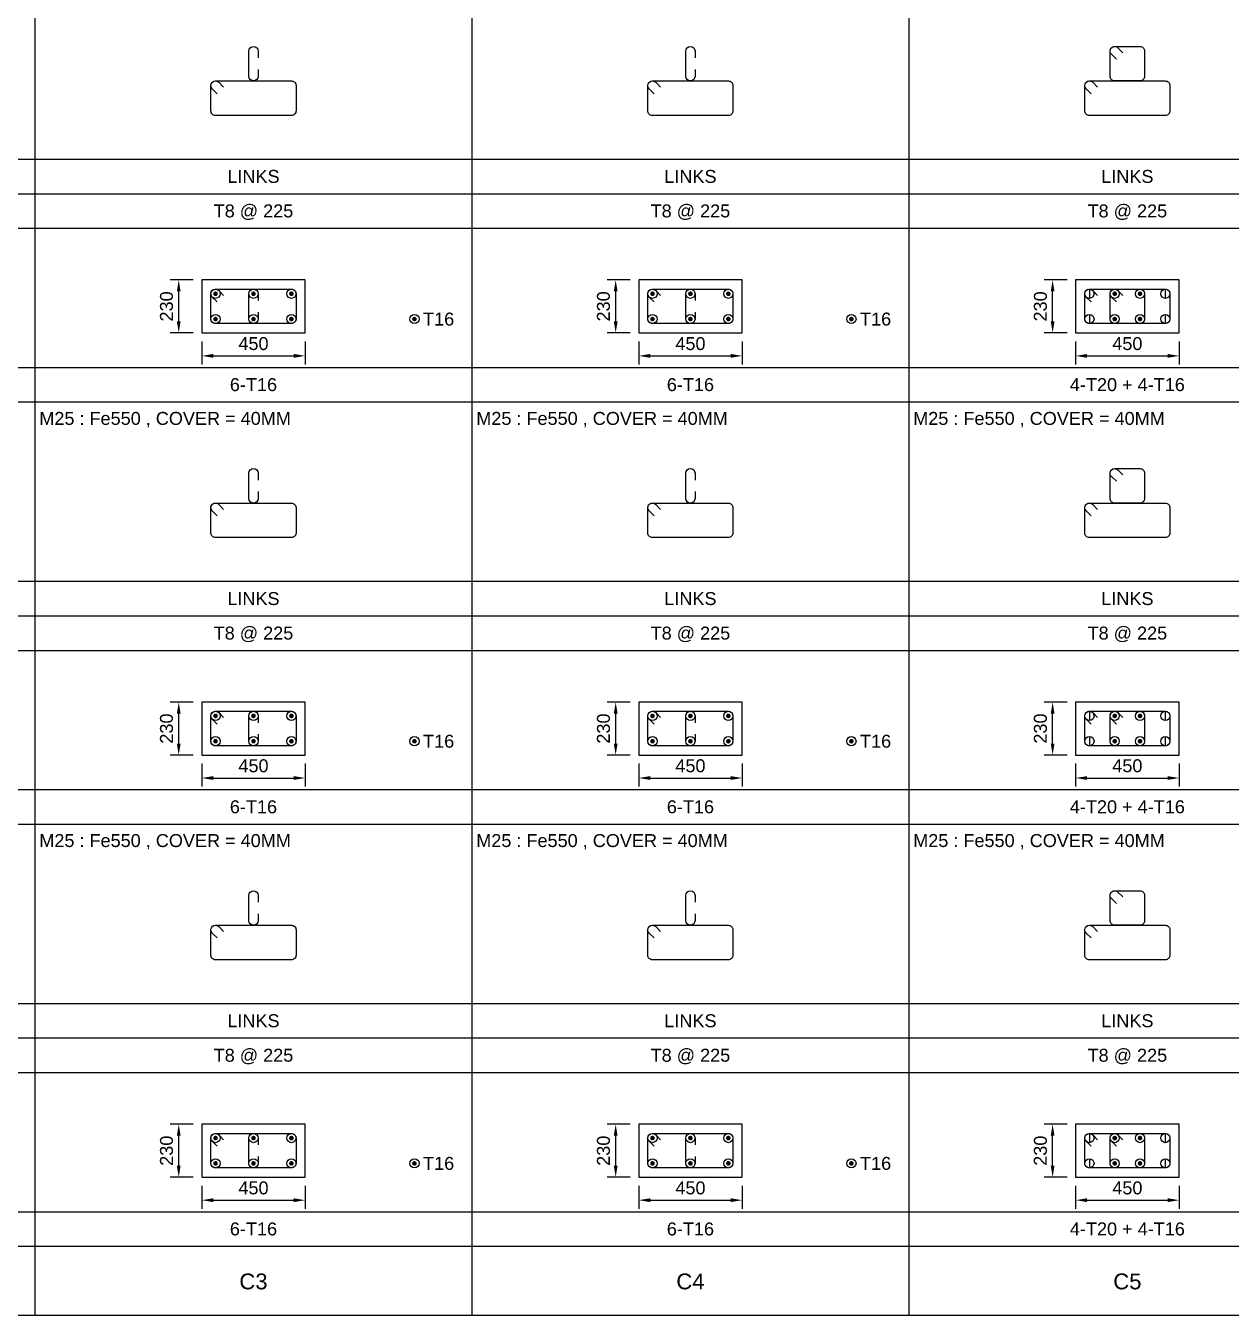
# Model space of a CAD drawing. Header units: inches. Extents: x 0 to 82000, y -1868 to 45240.
# Drawn here: x 21040 to 42006, y 0 to 22419 of the extents above; entities that cross this region are included whole.
import ezdxf
from ezdxf.enums import TextEntityAlignment as Align

# ---------------------------------------------------------------- set-up
doc = ezdxf.new("R2010")
doc.units = ezdxf.units.IN
doc.header["$MEASUREMENT"] = 0
for name, color, linetype in [('Concrete Line', 2, 'Continuous'), ('Dim', 31, 'Continuous'), ('Link', 225, 'Continuous'), ('Reinforcement', 130, 'Continuous'), ('Schedule Border', 60, 'Continuous'), ('Schedule Header', 4, 'Continuous'), ('Schedule Line', 60, 'Continuous'), ('Text', 31, 'Continuous')]:
    doc.layers.add(name, color=color, linetype=linetype)
doc.styles.add('SC-COL1', font='SansSerif')
doc.styles.add('SC-COL2', font='SansSerif')
doc.dimstyles.new('ColumnSch', dxfattribs={"dimtxt": 225, "dimasz": 200, "dimexe": 150, "dimexo": 150, "dimgap": 100, "dimtad": 1, "dimtoh": 1, "dimdec": 4, "dimlfac": 0.25, "dimzin": 0, "dimdsep": 46, "dimtxsty": 'SC-COL2', "dimcen": 0.09, "dimclrd": 8, "dimclre": 8, "dimclrt": 31, "dimadec": 0, "dimazin": 0, "dimtfac": 1, "dimtdec": 0, "dimtix": 1, "dimtofl": 0, "dimtmove": 0, "dimatfit": 3, "dimfxl": 1, "dimtolj": 1, "dimtzin": 0, "dimarcsym": 0})

# ---------------------------------------------------------------- blocks, each defined once
blk = doc.blocks.new('*D16')
at = {"color": 8, "linetype": 'ByBlock', "lineweight": -2}
for p, q in [((24100, 2250), (24100, 1850)), ((25900, 2250), (25900, 1850)), ((24300, 2000), (25700, 2000))]:
    blk.add_line(p, q, dxfattribs=at)
at = {"color": 8}
for points in [[(24100, 2000), (24300, 2033), (24300, 1967)], [(25900, 2000), (25700, 1967), (25700, 2033)]]:
    blk.add_solid(points, dxfattribs=at)
at = {"layer": 'DEFPOINTS', "color": 31}
for p in [(24100, 2400), (25900, 2400), (24100, 2000)]:
    blk.add_point(p, dxfattribs=at)
at = {"color": 31, "insert": (25000, 2212), "char_height": 225, "attachment_point": 5, "style": 'SC-COL2'}
blk.add_mtext('\\A1;450', dxfattribs=at)
blk = doc.blocks.new('*D17')
at = {"color": 8, "linetype": 'ByBlock', "lineweight": -2}
for p, q in [((23950, 3320), (23550, 3320)), ((23700, 2600), (23700, 3120)), ((23950, 2400), (23550, 2400))]:
    blk.add_line(p, q, dxfattribs=at)
at = {"color": 8}
for points in [[(23700, 3320), (23733, 3120), (23667, 3120)], [(23700, 2400), (23667, 2600), (23733, 2600)]]:
    blk.add_solid(points, dxfattribs=at)
at = {"layer": 'DEFPOINTS', "color": 31}
for p in [(24100, 3320), (23700, 2400), (24100, 2400)]:
    blk.add_point(p, dxfattribs=at)
at = {"color": 31, "insert": (23488, 2860), "char_height": 225, "attachment_point": 5, "rotation": 90, "style": 'SC-COL2'}
blk.add_mtext('\\A1;230', dxfattribs=at)
blk = doc.blocks.new('*D18')
at = {"color": 8, "linetype": 'ByBlock', "lineweight": -2}
for p, q in [((24100, 9590), (24100, 9190)), ((25900, 9590), (25900, 9190)), ((24300, 9340), (25700, 9340))]:
    blk.add_line(p, q, dxfattribs=at)
at = {"color": 8}
for points in [[(24100, 9340), (24300, 9373), (24300, 9307)], [(25900, 9340), (25700, 9307), (25700, 9373)]]:
    blk.add_solid(points, dxfattribs=at)
at = {"layer": 'DEFPOINTS', "color": 31}
for p in [(24100, 9740), (25900, 9740), (24100, 9340)]:
    blk.add_point(p, dxfattribs=at)
at = {"color": 31, "insert": (25000, 9552), "char_height": 225, "attachment_point": 5, "style": 'SC-COL2'}
blk.add_mtext('\\A1;450', dxfattribs=at)
blk = doc.blocks.new('*D19')
at = {"color": 8, "linetype": 'ByBlock', "lineweight": -2}
for p, q in [((23950, 10660), (23550, 10660)), ((23700, 9940), (23700, 10460)), ((23950, 9740), (23550, 9740))]:
    blk.add_line(p, q, dxfattribs=at)
at = {"color": 8}
for points in [[(23700, 10660), (23733, 10460), (23667, 10460)], [(23700, 9740), (23667, 9940), (23733, 9940)]]:
    blk.add_solid(points, dxfattribs=at)
at = {"layer": 'DEFPOINTS', "color": 31}
for p in [(24100, 10660), (23700, 9740), (24100, 9740)]:
    blk.add_point(p, dxfattribs=at)
at = {"color": 31, "insert": (23488, 10200), "char_height": 225, "attachment_point": 5, "rotation": 90, "style": 'SC-COL2'}
blk.add_mtext('\\A1;230', dxfattribs=at)
blk = doc.blocks.new('*D20')
at = {"color": 8, "linetype": 'ByBlock', "lineweight": -2}
for p, q in [((24100, 16930), (24100, 16530)), ((25900, 16930), (25900, 16530)), ((24300, 16680), (25700, 16680))]:
    blk.add_line(p, q, dxfattribs=at)
at = {"color": 8}
for points in [[(24100, 16680), (24300, 16713), (24300, 16647)], [(25900, 16680), (25700, 16647), (25700, 16713)]]:
    blk.add_solid(points, dxfattribs=at)
at = {"layer": 'DEFPOINTS', "color": 31}
for p in [(24100, 17080), (25900, 17080), (24100, 16680)]:
    blk.add_point(p, dxfattribs=at)
at = {"color": 31, "insert": (25000, 16892), "char_height": 225, "attachment_point": 5, "style": 'SC-COL2'}
blk.add_mtext('\\A1;450', dxfattribs=at)
blk = doc.blocks.new('*D21')
at = {"color": 8, "linetype": 'ByBlock', "lineweight": -2}
for p, q in [((23950, 18000), (23550, 18000)), ((23700, 17280), (23700, 17800)), ((23950, 17080), (23550, 17080))]:
    blk.add_line(p, q, dxfattribs=at)
at = {"color": 8}
for points in [[(23700, 18000), (23733, 17800), (23667, 17800)], [(23700, 17080), (23667, 17280), (23733, 17280)]]:
    blk.add_solid(points, dxfattribs=at)
at = {"layer": 'DEFPOINTS', "color": 31}
for p in [(24100, 18000), (23700, 17080), (24100, 17080)]:
    blk.add_point(p, dxfattribs=at)
at = {"color": 31, "insert": (23488, 17540), "char_height": 225, "attachment_point": 5, "rotation": 90, "style": 'SC-COL2'}
blk.add_mtext('\\A1;230', dxfattribs=at)
blk = doc.blocks.new('*D26')
at = {"color": 8, "linetype": 'ByBlock', "lineweight": -2}
for p, q in [((31700, 2250), (31700, 1850)), ((33500, 2250), (33500, 1850)), ((31900, 2000), (33300, 2000))]:
    blk.add_line(p, q, dxfattribs=at)
at = {"color": 8}
for points in [[(31700, 2000), (31900, 2033), (31900, 1967)], [(33500, 2000), (33300, 1967), (33300, 2033)]]:
    blk.add_solid(points, dxfattribs=at)
at = {"layer": 'DEFPOINTS', "color": 31}
for p in [(31700, 2400), (33500, 2400), (31700, 2000)]:
    blk.add_point(p, dxfattribs=at)
at = {"color": 31, "insert": (32600, 2212), "char_height": 225, "attachment_point": 5, "style": 'SC-COL2'}
blk.add_mtext('\\A1;450', dxfattribs=at)
blk = doc.blocks.new('*D27')
at = {"color": 8, "linetype": 'ByBlock', "lineweight": -2}
for p, q in [((31550, 3320), (31150, 3320)), ((31300, 2600), (31300, 3120)), ((31550, 2400), (31150, 2400))]:
    blk.add_line(p, q, dxfattribs=at)
at = {"color": 8}
for points in [[(31300, 3320), (31333, 3120), (31267, 3120)], [(31300, 2400), (31267, 2600), (31333, 2600)]]:
    blk.add_solid(points, dxfattribs=at)
at = {"layer": 'DEFPOINTS', "color": 31}
for p in [(31700, 3320), (31300, 2400), (31700, 2400)]:
    blk.add_point(p, dxfattribs=at)
at = {"color": 31, "insert": (31088, 2860), "char_height": 225, "attachment_point": 5, "rotation": 90, "style": 'SC-COL2'}
blk.add_mtext('\\A1;230', dxfattribs=at)
blk = doc.blocks.new('*D28')
at = {"color": 8, "linetype": 'ByBlock', "lineweight": -2}
for p, q in [((31700, 9590), (31700, 9190)), ((33500, 9590), (33500, 9190)), ((31900, 9340), (33300, 9340))]:
    blk.add_line(p, q, dxfattribs=at)
at = {"color": 8}
for points in [[(31700, 9340), (31900, 9373), (31900, 9307)], [(33500, 9340), (33300, 9307), (33300, 9373)]]:
    blk.add_solid(points, dxfattribs=at)
at = {"layer": 'DEFPOINTS', "color": 31}
for p in [(31700, 9740), (33500, 9740), (31700, 9340)]:
    blk.add_point(p, dxfattribs=at)
at = {"color": 31, "insert": (32600, 9552), "char_height": 225, "attachment_point": 5, "style": 'SC-COL2'}
blk.add_mtext('\\A1;450', dxfattribs=at)
blk = doc.blocks.new('*D29')
at = {"color": 8, "linetype": 'ByBlock', "lineweight": -2}
for p, q in [((31550, 10660), (31150, 10660)), ((31300, 9940), (31300, 10460)), ((31550, 9740), (31150, 9740))]:
    blk.add_line(p, q, dxfattribs=at)
at = {"color": 8}
for points in [[(31300, 10660), (31333, 10460), (31267, 10460)], [(31300, 9740), (31267, 9940), (31333, 9940)]]:
    blk.add_solid(points, dxfattribs=at)
at = {"layer": 'DEFPOINTS', "color": 31}
for p in [(31700, 10660), (31300, 9740), (31700, 9740)]:
    blk.add_point(p, dxfattribs=at)
at = {"color": 31, "insert": (31088, 10200), "char_height": 225, "attachment_point": 5, "rotation": 90, "style": 'SC-COL2'}
blk.add_mtext('\\A1;230', dxfattribs=at)
blk = doc.blocks.new('*D30')
at = {"color": 8, "linetype": 'ByBlock', "lineweight": -2}
for p, q in [((31700, 16930), (31700, 16530)), ((33500, 16930), (33500, 16530)), ((31900, 16680), (33300, 16680))]:
    blk.add_line(p, q, dxfattribs=at)
at = {"color": 8}
for points in [[(31700, 16680), (31900, 16713), (31900, 16647)], [(33500, 16680), (33300, 16647), (33300, 16713)]]:
    blk.add_solid(points, dxfattribs=at)
at = {"layer": 'DEFPOINTS', "color": 31}
for p in [(31700, 17080), (33500, 17080), (31700, 16680)]:
    blk.add_point(p, dxfattribs=at)
at = {"color": 31, "insert": (32600, 16892), "char_height": 225, "attachment_point": 5, "style": 'SC-COL2'}
blk.add_mtext('\\A1;450', dxfattribs=at)
blk = doc.blocks.new('*D31')
at = {"color": 8, "linetype": 'ByBlock', "lineweight": -2}
for p, q in [((31550, 18000), (31150, 18000)), ((31300, 17280), (31300, 17800)), ((31550, 17080), (31150, 17080))]:
    blk.add_line(p, q, dxfattribs=at)
at = {"color": 8}
for points in [[(31300, 18000), (31333, 17800), (31267, 17800)], [(31300, 17080), (31267, 17280), (31333, 17280)]]:
    blk.add_solid(points, dxfattribs=at)
at = {"layer": 'DEFPOINTS', "color": 31}
for p in [(31700, 18000), (31300, 17080), (31700, 17080)]:
    blk.add_point(p, dxfattribs=at)
at = {"color": 31, "insert": (31088, 17540), "char_height": 225, "attachment_point": 5, "rotation": 90, "style": 'SC-COL2'}
blk.add_mtext('\\A1;230', dxfattribs=at)
blk = doc.blocks.new('*D34')
at = {"color": 8, "linetype": 'ByBlock', "lineweight": -2}
for p, q in [((39300, 2250), (39300, 1850)), ((41100, 2250), (41100, 1850)), ((39500, 2000), (40900, 2000))]:
    blk.add_line(p, q, dxfattribs=at)
at = {"color": 8}
for points in [[(39300, 2000), (39500, 2033), (39500, 1967)], [(41100, 2000), (40900, 1967), (40900, 2033)]]:
    blk.add_solid(points, dxfattribs=at)
at = {"layer": 'DEFPOINTS', "color": 31}
for p in [(39300, 2400), (41100, 2400), (39300, 2000)]:
    blk.add_point(p, dxfattribs=at)
at = {"color": 31, "insert": (40200, 2212), "char_height": 225, "attachment_point": 5, "style": 'SC-COL2'}
blk.add_mtext('\\A1;450', dxfattribs=at)
blk = doc.blocks.new('*D35')
at = {"color": 8, "linetype": 'ByBlock', "lineweight": -2}
for p, q in [((39150, 3320), (38750, 3320)), ((38900, 2600), (38900, 3120)), ((39150, 2400), (38750, 2400))]:
    blk.add_line(p, q, dxfattribs=at)
at = {"color": 8}
for points in [[(38900, 3320), (38933, 3120), (38867, 3120)], [(38900, 2400), (38867, 2600), (38933, 2600)]]:
    blk.add_solid(points, dxfattribs=at)
at = {"layer": 'DEFPOINTS', "color": 31}
for p in [(39300, 3320), (38900, 2400), (39300, 2400)]:
    blk.add_point(p, dxfattribs=at)
at = {"color": 31, "insert": (38688, 2860), "char_height": 225, "attachment_point": 5, "rotation": 90, "style": 'SC-COL2'}
blk.add_mtext('\\A1;230', dxfattribs=at)
blk = doc.blocks.new('*D36')
at = {"color": 8, "linetype": 'ByBlock', "lineweight": -2}
for p, q in [((39300, 9590), (39300, 9190)), ((41100, 9590), (41100, 9190)), ((39500, 9340), (40900, 9340))]:
    blk.add_line(p, q, dxfattribs=at)
at = {"color": 8}
for points in [[(39300, 9340), (39500, 9373), (39500, 9307)], [(41100, 9340), (40900, 9307), (40900, 9373)]]:
    blk.add_solid(points, dxfattribs=at)
at = {"layer": 'DEFPOINTS', "color": 31}
for p in [(39300, 9740), (41100, 9740), (39300, 9340)]:
    blk.add_point(p, dxfattribs=at)
at = {"color": 31, "insert": (40200, 9552), "char_height": 225, "attachment_point": 5, "style": 'SC-COL2'}
blk.add_mtext('\\A1;450', dxfattribs=at)
blk = doc.blocks.new('*D37')
at = {"color": 8, "linetype": 'ByBlock', "lineweight": -2}
for p, q in [((39150, 10660), (38750, 10660)), ((38900, 9940), (38900, 10460)), ((39150, 9740), (38750, 9740))]:
    blk.add_line(p, q, dxfattribs=at)
at = {"color": 8}
for points in [[(38900, 10660), (38933, 10460), (38867, 10460)], [(38900, 9740), (38867, 9940), (38933, 9940)]]:
    blk.add_solid(points, dxfattribs=at)
at = {"layer": 'DEFPOINTS', "color": 31}
for p in [(39300, 10660), (38900, 9740), (39300, 9740)]:
    blk.add_point(p, dxfattribs=at)
at = {"color": 31, "insert": (38688, 10200), "char_height": 225, "attachment_point": 5, "rotation": 90, "style": 'SC-COL2'}
blk.add_mtext('\\A1;230', dxfattribs=at)
blk = doc.blocks.new('*D38')
at = {"color": 8, "linetype": 'ByBlock', "lineweight": -2}
for p, q in [((39300, 16930), (39300, 16530)), ((41100, 16930), (41100, 16530)), ((39500, 16680), (40900, 16680))]:
    blk.add_line(p, q, dxfattribs=at)
at = {"color": 8}
for points in [[(39300, 16680), (39500, 16713), (39500, 16647)], [(41100, 16680), (40900, 16647), (40900, 16713)]]:
    blk.add_solid(points, dxfattribs=at)
at = {"layer": 'DEFPOINTS', "color": 31}
for p in [(39300, 17080), (41100, 17080), (39300, 16680)]:
    blk.add_point(p, dxfattribs=at)
at = {"color": 31, "insert": (40200, 16892), "char_height": 225, "attachment_point": 5, "style": 'SC-COL2'}
blk.add_mtext('\\A1;450', dxfattribs=at)
blk = doc.blocks.new('*D39')
at = {"color": 8, "linetype": 'ByBlock', "lineweight": -2}
for p, q in [((39150, 18000), (38750, 18000)), ((38900, 17280), (38900, 17800)), ((39150, 17080), (38750, 17080))]:
    blk.add_line(p, q, dxfattribs=at)
at = {"color": 8}
for points in [[(38900, 18000), (38933, 17800), (38867, 17800)], [(38900, 17080), (38867, 17280), (38933, 17280)]]:
    blk.add_solid(points, dxfattribs=at)
at = {"layer": 'DEFPOINTS', "color": 31}
for p in [(39300, 18000), (38900, 17080), (39300, 17080)]:
    blk.add_point(p, dxfattribs=at)
at = {"color": 31, "insert": (38688, 17540), "char_height": 225, "attachment_point": 5, "rotation": 90, "style": 'SC-COL2'}
blk.add_mtext('\\A1;230', dxfattribs=at)

msp = doc.modelspace()

# ---------------------------------------------------------------- linework, layer by layer
at = {"layer": 'Concrete Line'}
for points in [[(25900, 18000), (24100, 18000)], [(24100, 18000), (24100, 17080)], [(25900, 17080), (25900, 18000)], [(33500, 18000), (31700, 18000)], [(31700, 18000), (31700, 17080)], [(33500, 17080), (33500, 18000)], [(41100, 18000), (39300, 18000)], [(39300, 18000), (39300, 17080)], [(41100, 17080), (41100, 18000)], [(24100, 17080), (25900, 17080)], [(31700, 17080), (33500, 17080)], [(39300, 17080), (41100, 17080)], [(25900, 10660), (24100, 10660)], [(24100, 10660), (24100, 9740)], [(25900, 9740), (25900, 10660)], [(33500, 10660), (31700, 10660)], [(31700, 10660), (31700, 9740)], [(33500, 9740), (33500, 10660)], [(41100, 10660), (39300, 10660)], [(39300, 10660), (39300, 9740)], [(41100, 9740), (41100, 10660)], [(24100, 9740), (25900, 9740)], [(31700, 9740), (33500, 9740)], [(39300, 9740), (41100, 9740)], [(25900, 3320), (24100, 3320)], [(24100, 3320), (24100, 2400)], [(25900, 2400), (25900, 3320)], [(33500, 3320), (31700, 3320)], [(31700, 3320), (31700, 2400)], [(33500, 2400), (33500, 3320)], [(41100, 3320), (39300, 3320)], [(39300, 3320), (39300, 2400)], [(41100, 2400), (41100, 3320)], [(24100, 2400), (25900, 2400)], [(31700, 2400), (33500, 2400)], [(39300, 2400), (41100, 2400)]]:
    msp.add_lwpolyline(points, dxfattribs=at)
at = {"layer": 'Link'}
for points in [[(25080, 21660), (25080, 21540, -1), (24920, 21540), (24920, 21980, -1), (25080, 21980), (25080, 21860)], [(32680, 21660), (32680, 21540, -1), (32520, 21540), (32520, 21980, -1), (32680, 21980), (32680, 21860)], [(40008.28401, 21838.57859), (39923.43135, 21923.43156, -0.6681779738), (39980, 22060), (40420, 22060, -0.4142135624), (40500, 21980), (40500, 21540, -0.4142135624), (40420, 21460), (39980, 21460, -0.4142135624), (39900, 21540), (39900, 21980, -0.6681793021), (40036.56865, 22036.56844), (40121.4213, 21951.71547)], [(24368.28401, 21238.57859), (24283.43135, 21323.43156, -0.6681779738), (24340, 21460), (25660, 21460, -0.4142135624), (25740, 21380), (25740, 20940, -0.4142135624), (25660, 20860), (24340, 20860, -0.4142135624), (24260, 20940), (24260, 21380, -0.6681793021), (24396.56865, 21436.56844), (24481.4213, 21351.71547)], [(31968.28401, 21238.57859), (31883.43135, 21323.43156, -0.6681779738), (31940, 21460), (33260, 21460, -0.4142135624), (33340, 21380), (33340, 20940, -0.4142135624), (33260, 20860), (31940, 20860, -0.4142135624), (31860, 20940), (31860, 21380, -0.6681793021), (31996.56865, 21436.56844), (32081.4213, 21351.71547)], [(39568.28401, 21238.57859), (39483.43135, 21323.43156, -0.6681779738), (39540, 21460), (40860, 21460, -0.4142135624), (40940, 21380), (40940, 20940, -0.4142135624), (40860, 20860), (39540, 20860, -0.4142135624), (39460, 20940), (39460, 21380, -0.6681793021), (39596.56865, 21436.56844), (39681.4213, 21351.71547)], [(24368.28401, 17618.57859), (24283.43135, 17703.43156, -0.6681779738), (24340, 17840), (25660, 17840, -0.4142135624), (25740, 17760), (25740, 17320, -0.4142135624), (25660, 17240), (24340, 17240, -0.4142135624), (24260, 17320), (24260, 17760, -0.6681793021), (24396.56865, 17816.56844), (24481.4213, 17731.71547)], [(25080, 17440), (25080, 17320, -1), (24920, 17320), (24920, 17760, -1), (25080, 17760), (25080, 17640)], [(31968.28401, 17618.57859), (31883.43135, 17703.43156, -0.6681779738), (31940, 17840), (33260, 17840, -0.4142135624), (33340, 17760), (33340, 17320, -0.4142135624), (33260, 17240), (31940, 17240, -0.4142135624), (31860, 17320), (31860, 17760, -0.6681793021), (31996.56865, 17816.56844), (32081.4213, 17731.71547)], [(32680, 17440), (32680, 17320, -1), (32520, 17320), (32520, 17760, -1), (32680, 17760), (32680, 17640)], [(39568.28401, 17618.57859), (39483.43135, 17703.43156, -0.6681779738), (39540, 17840), (40860, 17840, -0.4142135624), (40940, 17760), (40940, 17320, -0.4142135624), (40860, 17240), (39540, 17240, -0.4142135624), (39460, 17320), (39460, 17760, -0.6681793021), (39596.56865, 17816.56844), (39681.4213, 17731.71547)], [(40008.28401, 17618.57859), (39923.43135, 17703.43156, -0.6681779738), (39980, 17840), (40420, 17840, -0.4142135624), (40500, 17760), (40500, 17320, -0.4142135624), (40420, 17240), (39980, 17240, -0.4142135624), (39900, 17320), (39900, 17760, -0.6681793021), (40036.56865, 17816.56844), (40121.4213, 17731.71547)], [(25080, 14320), (25080, 14200, -1), (24920, 14200), (24920, 14640, -1), (25080, 14640), (25080, 14520)], [(32680, 14320), (32680, 14200, -1), (32520, 14200), (32520, 14640, -1), (32680, 14640), (32680, 14520)], [(40008.28401, 14498.57859), (39923.43135, 14583.43156, -0.6681779738), (39980, 14720), (40420, 14720, -0.4142135624), (40500, 14640), (40500, 14200, -0.4142135624), (40420, 14120), (39980, 14120, -0.4142135624), (39900, 14200), (39900, 14640, -0.6681793021), (40036.56865, 14696.56844), (40121.4213, 14611.71547)], [(24368.28401, 13898.57859), (24283.43135, 13983.43156, -0.6681779738), (24340, 14120), (25660, 14120, -0.4142135624), (25740, 14040), (25740, 13600, -0.4142135624), (25660, 13520), (24340, 13520, -0.4142135624), (24260, 13600), (24260, 14040, -0.6681793021), (24396.56865, 14096.56844), (24481.4213, 14011.71547)], [(31968.28401, 13898.57859), (31883.43135, 13983.43156, -0.6681779738), (31940, 14120), (33260, 14120, -0.4142135624), (33340, 14040), (33340, 13600, -0.4142135624), (33260, 13520), (31940, 13520, -0.4142135624), (31860, 13600), (31860, 14040, -0.6681793021), (31996.56865, 14096.56844), (32081.4213, 14011.71547)], [(39568.28401, 13898.57859), (39483.43135, 13983.43156, -0.6681779738), (39540, 14120), (40860, 14120, -0.4142135624), (40940, 14040), (40940, 13600, -0.4142135624), (40860, 13520), (39540, 13520, -0.4142135624), (39460, 13600), (39460, 14040, -0.6681793021), (39596.56865, 14096.56844), (39681.4213, 14011.71547)], [(24368.28401, 10278.57859), (24283.43135, 10363.43156, -0.6681779738), (24340, 10500), (25660, 10500, -0.4142135624), (25740, 10420), (25740, 9980, -0.4142135624), (25660, 9900), (24340, 9900, -0.4142135624), (24260, 9980), (24260, 10420, -0.6681793021), (24396.56865, 10476.56844), (24481.4213, 10391.71547)], [(25080, 10100), (25080, 9980, -1), (24920, 9980), (24920, 10420, -1), (25080, 10420), (25080, 10300)], [(31968.28401, 10278.57859), (31883.43135, 10363.43156, -0.6681779738), (31940, 10500), (33260, 10500, -0.4142135624), (33340, 10420), (33340, 9980, -0.4142135624), (33260, 9900), (31940, 9900, -0.4142135624), (31860, 9980), (31860, 10420, -0.6681793021), (31996.56865, 10476.56844), (32081.4213, 10391.71547)], [(32680, 10100), (32680, 9980, -1), (32520, 9980), (32520, 10420, -1), (32680, 10420), (32680, 10300)], [(39568.28401, 10278.57859), (39483.43135, 10363.43156, -0.6681779738), (39540, 10500), (40860, 10500, -0.4142135624), (40940, 10420), (40940, 9980, -0.4142135624), (40860, 9900), (39540, 9900, -0.4142135624), (39460, 9980), (39460, 10420, -0.6681793021), (39596.56865, 10476.56844), (39681.4213, 10391.71547)], [(40008.28401, 10278.57859), (39923.43135, 10363.43156, -0.6681779738), (39980, 10500), (40420, 10500, -0.4142135624), (40500, 10420), (40500, 9980, -0.4142135624), (40420, 9900), (39980, 9900, -0.4142135624), (39900, 9980), (39900, 10420, -0.6681793021), (40036.56865, 10476.56844), (40121.4213, 10391.71547)], [(25080, 6980), (25080, 6860, -1), (24920, 6860), (24920, 7300, -1), (25080, 7300), (25080, 7180)], [(32680, 6980), (32680, 6860, -1), (32520, 6860), (32520, 7300, -1), (32680, 7300), (32680, 7180)], [(40008.28401, 7158.57859), (39923.43135, 7243.43156, -0.6681779738), (39980, 7380), (40420, 7380, -0.4142135624), (40500, 7300), (40500, 6860, -0.4142135624), (40420, 6780), (39980, 6780, -0.4142135624), (39900, 6860), (39900, 7300, -0.6681793021), (40036.56865, 7356.56844), (40121.4213, 7271.71547)], [(24368.28401, 6558.57859), (24283.43135, 6643.43156, -0.6681779738), (24340, 6780), (25660, 6780, -0.4142135624), (25740, 6700), (25740, 6260, -0.4142135624), (25660, 6180), (24340, 6180, -0.4142135624), (24260, 6260), (24260, 6700, -0.6681793021), (24396.56865, 6756.56844), (24481.4213, 6671.71547)], [(31968.28401, 6558.57859), (31883.43135, 6643.43156, -0.6681779738), (31940, 6780), (33260, 6780, -0.4142135624), (33340, 6700), (33340, 6260, -0.4142135624), (33260, 6180), (31940, 6180, -0.4142135624), (31860, 6260), (31860, 6700, -0.6681793021), (31996.56865, 6756.56844), (32081.4213, 6671.71547)], [(39568.28401, 6558.57859), (39483.43135, 6643.43156, -0.6681779738), (39540, 6780), (40860, 6780, -0.4142135624), (40940, 6700), (40940, 6260, -0.4142135624), (40860, 6180), (39540, 6180, -0.4142135624), (39460, 6260), (39460, 6700, -0.6681793021), (39596.56865, 6756.56844), (39681.4213, 6671.71547)], [(24368.28401, 2938.57859), (24283.43135, 3023.43156, -0.6681779738), (24340, 3160), (25660, 3160, -0.4142135624), (25740, 3080), (25740, 2640, -0.4142135624), (25660, 2560), (24340, 2560, -0.4142135624), (24260, 2640), (24260, 3080, -0.6681793021), (24396.56865, 3136.56844), (24481.4213, 3051.71547)], [(25080, 2760), (25080, 2640, -1), (24920, 2640), (24920, 3080, -1), (25080, 3080), (25080, 2960)], [(31968.28401, 2938.57859), (31883.43135, 3023.43156, -0.6681779738), (31940, 3160), (33260, 3160, -0.4142135624), (33340, 3080), (33340, 2640, -0.4142135624), (33260, 2560), (31940, 2560, -0.4142135624), (31860, 2640), (31860, 3080, -0.6681793021), (31996.56865, 3136.56844), (32081.4213, 3051.71547)], [(32680, 2760), (32680, 2640, -1), (32520, 2640), (32520, 3080, -1), (32680, 3080), (32680, 2960)], [(39568.28401, 2938.57859), (39483.43135, 3023.43156, -0.6681779738), (39540, 3160), (40860, 3160, -0.4142135624), (40940, 3080), (40940, 2640, -0.4142135624), (40860, 2560), (39540, 2560, -0.4142135624), (39460, 2640), (39460, 3080, -0.6681793021), (39596.56865, 3136.56844), (39681.4213, 3051.71547)], [(40008.28401, 2938.57859), (39923.43135, 3023.43156, -0.6681779738), (39980, 3160), (40420, 3160, -0.4142135624), (40500, 3080), (40500, 2640, -0.4142135624), (40420, 2560), (39980, 2560, -0.4142135624), (39900, 2640), (39900, 3080, -0.6681793021), (40036.56865, 3136.56844), (40121.4213, 3051.71547)]]:
    msp.add_lwpolyline(points, format="xyb", dxfattribs=at)
at = {"layer": 'Reinforcement', "color": 130, "const_width": 40}
for points in [[(24320, 17760, 1), (24360, 17760, 1)], [(24980, 17760, 1), (25020, 17760, 1)], [(25640, 17760, 1), (25680, 17760, 1)], [(31920, 17760, 1), (31960, 17760, 1)], [(32580, 17760, 1), (32620, 17760, 1)], [(33240, 17760, 1), (33280, 17760, 1)], [(39960, 17760, 1), (40000, 17760, 1)], [(40400, 17760, 1), (40440, 17760, 1)], [(24320, 17320, 1), (24360, 17320, 1)], [(24980, 17320, 1), (25020, 17320, 1)], [(25640, 17320, 1), (25680, 17320, 1)], [(27780, 17320, 1), (27820, 17320, 1)], [(31920, 17320, 1), (31960, 17320, 1)], [(32580, 17320, 1), (32620, 17320, 1)], [(33240, 17320, 1), (33280, 17320, 1)], [(35380, 17320, 1), (35420, 17320, 1)], [(39960, 17320, 1), (40000, 17320, 1)], [(40400, 17320, 1), (40440, 17320, 1)], [(24320, 10420, 1), (24360, 10420, 1)], [(24980, 10420, 1), (25020, 10420, 1)], [(25640, 10420, 1), (25680, 10420, 1)], [(31920, 10420, 1), (31960, 10420, 1)], [(32580, 10420, 1), (32620, 10420, 1)], [(33240, 10420, 1), (33280, 10420, 1)], [(39960, 10420, 1), (40000, 10420, 1)], [(40400, 10420, 1), (40440, 10420, 1)], [(24320, 9980, 1), (24360, 9980, 1)], [(24980, 9980, 1), (25020, 9980, 1)], [(25640, 9980, 1), (25680, 9980, 1)], [(27780, 9980, 1), (27820, 9980, 1)], [(31920, 9980, 1), (31960, 9980, 1)], [(32580, 9980, 1), (32620, 9980, 1)], [(33240, 9980, 1), (33280, 9980, 1)], [(35380, 9980, 1), (35420, 9980, 1)], [(39960, 9980, 1), (40000, 9980, 1)], [(40400, 9980, 1), (40440, 9980, 1)], [(24320, 3080, 1), (24360, 3080, 1)], [(24980, 3080, 1), (25020, 3080, 1)], [(25640, 3080, 1), (25680, 3080, 1)], [(31920, 3080, 1), (31960, 3080, 1)], [(32580, 3080, 1), (32620, 3080, 1)], [(33240, 3080, 1), (33280, 3080, 1)], [(39960, 3080, 1), (40000, 3080, 1)], [(40400, 3080, 1), (40440, 3080, 1)], [(24320, 2640, 1), (24360, 2640, 1)], [(24980, 2640, 1), (25020, 2640, 1)], [(25640, 2640, 1), (25680, 2640, 1)], [(27780, 2640, 1), (27820, 2640, 1)], [(31920, 2640, 1), (31960, 2640, 1)], [(32580, 2640, 1), (32620, 2640, 1)], [(33240, 2640, 1), (33280, 2640, 1)], [(35380, 2640, 1), (35420, 2640, 1)], [(39960, 2640, 1), (40000, 2640, 1)], [(40400, 2640, 1), (40440, 2640, 1)]]:
    msp.add_lwpolyline(points, format="xyb", close=True, dxfattribs=at)
at = {"layer": 'Reinforcement', "color": 130}
for points in [[(39540, 17840), (39540, 17680)], [(40860, 17840), (40860, 17680)], [(39540, 17400), (39540, 17240)], [(40860, 17400), (40860, 17240)], [(39540, 10500), (39540, 10340)], [(40860, 10500), (40860, 10340)], [(39540, 10060), (39540, 9900)], [(40860, 10060), (40860, 9900)], [(39540, 3160), (39540, 3000)], [(40860, 3160), (40860, 3000)], [(39540, 2720), (39540, 2560)], [(40860, 2720), (40860, 2560)]]:
    msp.add_lwpolyline(points, dxfattribs=at)
for centre in [(24340, 17760), (25000, 17760), (25660, 17760), (31940, 17760), (32600, 17760), (33260, 17760), (39540, 17760), (39980, 17760), (40420, 17760), (40860, 17760), (24340, 17320), (25000, 17320), (25660, 17320), (27800, 17320), (31940, 17320), (32600, 17320), (33260, 17320), (35400, 17320), (39540, 17320), (39980, 17320), (40420, 17320), (40860, 17320), (24340, 10420), (25000, 10420), (25660, 10420), (31940, 10420), (32600, 10420), (33260, 10420), (39540, 10420), (39980, 10420), (40420, 10420), (40860, 10420), (24340, 9980), (25000, 9980), (25660, 9980), (27800, 9980), (31940, 9980), (32600, 9980), (33260, 9980), (35400, 9980), (39540, 9980), (39980, 9980), (40420, 9980), (40860, 9980), (24340, 3080), (25000, 3080), (25660, 3080), (31940, 3080), (32600, 3080), (33260, 3080), (39540, 3080), (39980, 3080), (40420, 3080), (40860, 3080), (24340, 2640), (25000, 2640), (25660, 2640), (27800, 2640), (31940, 2640), (32600, 2640), (33260, 2640), (35400, 2640), (39540, 2640), (39980, 2640), (40420, 2640), (40860, 2640)]:
    msp.add_circle(centre, 80, dxfattribs=at)
at = {"layer": 'Schedule Border'}
for p, q in [((0, 15880), (82000, 15880)), ((0, 8540), (82000, 8540)), ((0, 1200), (82000, 1200)), ((0, 0), (82000, 0)), ((0, 0), (82000, 0))]:
    msp.add_line(p, q, dxfattribs=at)
at = {"layer": 'Schedule Line'}
for p, q in [((21200, 45240), (21200, 0)), ((28800, 45240), (28800, 0)), ((36400, 45240), (36400, 0)), ((6000, 20100), (82000, 20100)), ((6000, 19500), (82000, 19500)), ((6000, 18900), (82000, 18900)), ((6000, 16480), (82000, 16480)), ((6000, 12760), (82000, 12760)), ((6000, 12160), (82000, 12160)), ((6000, 11560), (82000, 11560)), ((6000, 9140), (82000, 9140)), ((6000, 5420), (82000, 5420)), ((6000, 4820), (82000, 4820)), ((6000, 4220), (82000, 4220)), ((6000, 1800), (82000, 1800))]:
    msp.add_line(p, q, dxfattribs=at)

# ---------------------------------------------------------------- texts
at = {"layer": 'Schedule Header', "char_height": 275, "attachment_point": 2, "style": 'SC-COL2'}
for s, insert in [('C3', (25000, 725)), ('C4', (32600, 725)), ('C5', (40200, 725))]:
    msp.add_mtext(s, dxfattribs=dict(at, insert=insert))
at = {"layer": 'Text', "style": 'SC-COL1'}
for s, p in [('LINKS', (25000, 19800)), ('LINKS', (32600, 19800)), ('LINKS', (40200, 19800)), ('T8 @ 225', (25000, 19200)), ('T8 @ 225', (32600, 19200)), ('T8 @ 225', (40200, 19200)), ('6-T16', (25000, 16180)), ('6-T16', (32600, 16180)), ('4-T20 + 4-T16', (40200, 16180)), ('LINKS', (25000, 12460)), ('LINKS', (32600, 12460)), ('LINKS', (40200, 12460)), ('T8 @ 225', (25000, 11860)), ('T8 @ 225', (32600, 11860)), ('T8 @ 225', (40200, 11860)), ('6-T16', (25000, 8840)), ('6-T16', (32600, 8840)), ('4-T20 + 4-T16', (40200, 8840)), ('LINKS', (25000, 5120)), ('LINKS', (32600, 5120)), ('LINKS', (40200, 5120)), ('T8 @ 225', (25000, 4520)), ('T8 @ 225', (32600, 4520)), ('T8 @ 225', (40200, 4520)), ('6-T16', (25000, 1500)), ('6-T16', (32600, 1500)), ('4-T20 + 4-T16', (40200, 1500))]:
    msp.add_text(s, height=225, dxfattribs=at).set_placement(p, align=Align.MIDDLE_CENTER)
for p in [(27950, 17320), (35550, 17320), (27950, 9980), (35550, 9980), (27950, 2640), (35550, 2640)]:
    msp.add_text('T16', height=225, dxfattribs=at).set_placement(p, align=Align.MIDDLE_LEFT)
for p in [(21275, 15480), (28875, 15480), (36475, 15480), (21275, 8140), (28875, 8140), (36475, 8140)]:
    msp.add_text('M25 : Fe550 , COVER = 40MM', height=225, dxfattribs=at).set_placement(p)

# ---------------------------------------------------------------- dimensions: what is measured, and where the dimension line sits
at = {"layer": 'Dim'}
for p1, p2, distance, text, picture, middle in [((24100, 17080), (24100, 18000), 400, '230', '*D21', (23700, 17540)), ((31700, 17080), (31700, 18000), 400, '230', '*D31', (31300, 17540)), ((39300, 17080), (39300, 18000), 400, '230', '*D39', (38900, 17540)), ((24100, 17080), (25900, 17080), -400, '450', '*D20', (25000, 16680)), ((31700, 17080), (33500, 17080), -400, '450', '*D30', (32600, 16680)), ((39300, 17080), (41100, 17080), -400, '450', '*D38', (40200, 16680)), ((24100, 9740), (24100, 10660), 400, '230', '*D19', (23700, 10200)), ((31700, 9740), (31700, 10660), 400, '230', '*D29', (31300, 10200)), ((39300, 9740), (39300, 10660), 400, '230', '*D37', (38900, 10200)), ((24100, 9740), (25900, 9740), -400, '450', '*D18', (25000, 9340)), ((31700, 9740), (33500, 9740), -400, '450', '*D28', (32600, 9340)), ((39300, 9740), (41100, 9740), -400, '450', '*D36', (40200, 9340)), ((24100, 2400), (24100, 3320), 400, '230', '*D17', (23700, 2860)), ((31700, 2400), (31700, 3320), 400, '230', '*D27', (31300, 2860)), ((39300, 2400), (39300, 3320), 400, '230', '*D35', (38900, 2860)), ((24100, 2400), (25900, 2400), -400, '450', '*D16', (25000, 2000)), ((31700, 2400), (33500, 2400), -400, '450', '*D26', (32600, 2000)), ((39300, 2400), (41100, 2400), -400, '450', '*D34', (40200, 2000))]:
    dim = msp.add_aligned_dim(p1=p1, p2=p2, distance=distance, text=text, dimstyle='ColumnSch', override={"dimtofl": 1}, dxfattribs=at)
    dim.commit()
    dim.dimension.update_dxf_attribs({"geometry": picture, "text_midpoint": middle})

doc.saveas('drawing.dxf')
